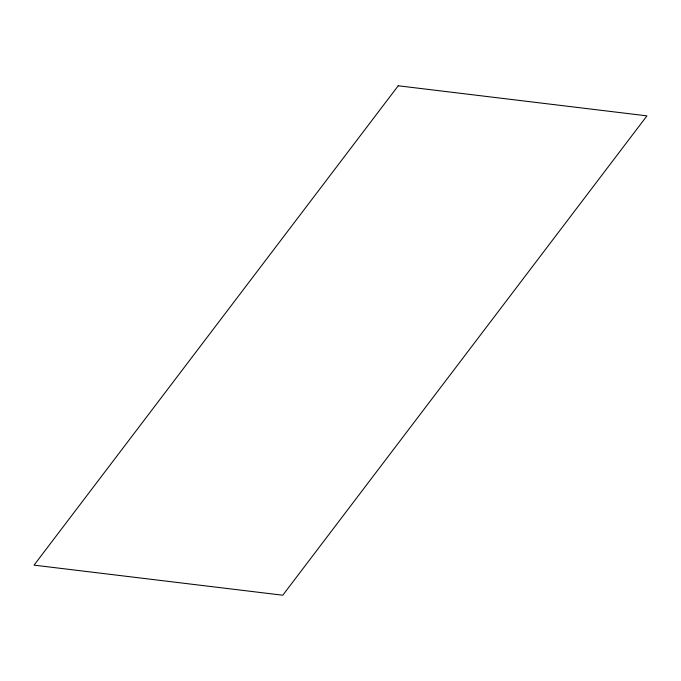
<?xml version="1.0" encoding="UTF-8"?>
<svg xmlns="http://www.w3.org/2000/svg" width="681" height="681" viewBox="0 0 681 681"><rect width="100%" height="100%" fill="white"/><g stroke="black" fill="none" stroke-linecap="round" stroke-linejoin="round"><path stroke-width="1.02" d="M398.223 85.78L34.05 565.145L282.777 595.22L646.95 115.855L398.223 85.78"/></g></svg>
